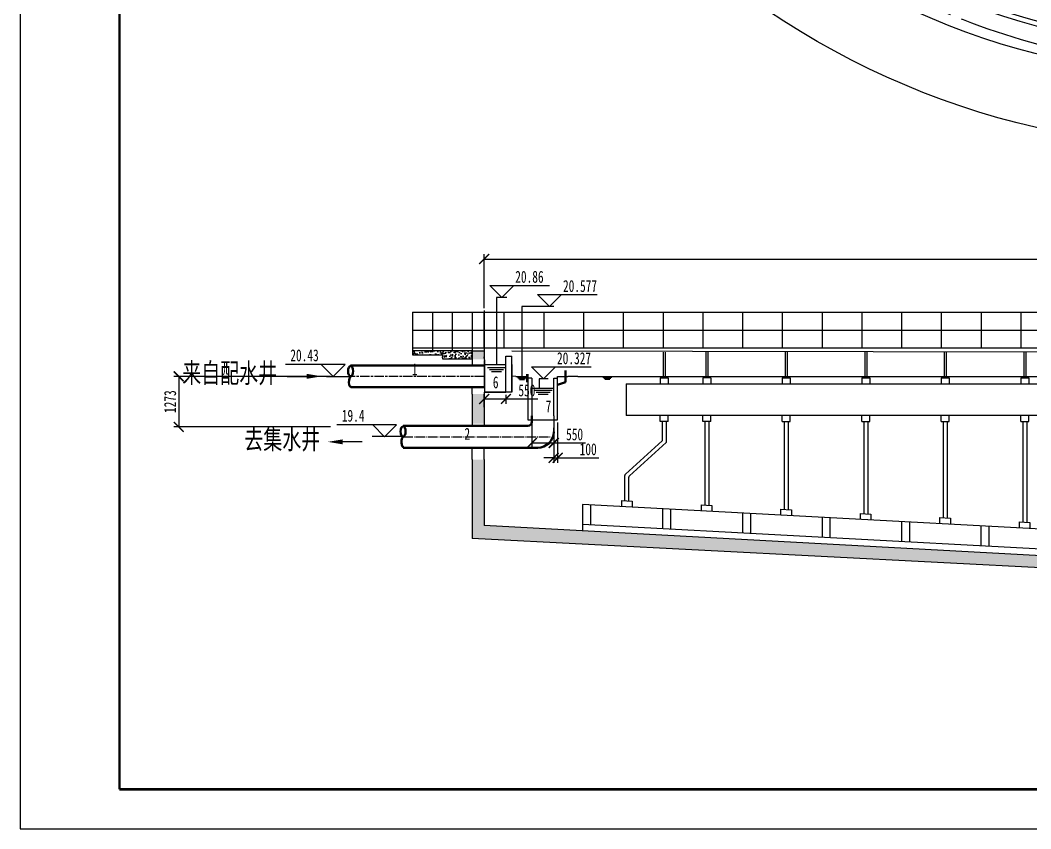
# Model space of a CAD drawing. Header units: millimetres. Extents: x -1157 to 5248, y -43968 to 1732.
# Drawn here: x 4407.3 to 4661.5, y 1030.1 to 1233.5 of the extents above; entities that cross this region are included whole.
import ezdxf

# ---------------------------------------------------------------- set-up
doc = ezdxf.new("R2010")
doc.units = ezdxf.units.MM
for name, pattern in [('ACAD_ISO02W100', [15, 12, -3]), ('ACAD_ISO04W100', [30, 24, -3, 0, -3]), ('ACAD_ISO08W100', [36, 24, -3, 6, -3])]:
    doc.linetypes.add(name, pattern=pattern)
for name, color, linetype in [('33333', 7, 'Continuous'), ('guani', 7, 'Continuous'), ('ZI', 7, 'Continuous'), ('中心线', 7, 'ACAD_ISO08W100'), ('字', 7, 'Continuous'), ('标注', 230, 'Continuous')]:
    doc.layers.add(name, color=color, linetype=linetype)
for name, color, linetype, lineweight in [('guan', 7, 'Continuous', 53), ('图层1', 7, 'Continuous', 53), ('污泥管线', 4, 'ACAD_ISO08W100', 30), ('浮渣挡板', 200, 'Continuous', 50), ('管道', 2, 'Continuous', 50), ('设备', 7, 'Continuous', 25)]:
    doc.layers.add(name, color=color, linetype=linetype, lineweight=lineweight)
doc.styles.add('3', font='simfang.ttf', dxfattribs={"width": 0.7, "height": 3})
doc.styles.add('4', font='simfang.ttf', dxfattribs={"width": 0.7, "height": 4})
doc.dimstyles.new('nn ISO-25', dxfattribs={"dimtxt": 3, "dimasz": 2.5, "dimexe": 1.25, "dimexo": 0.625, "dimtad": 1, "dimdec": 0, "dimlfac": 100, "dimtxsty": '3', "dimblk": 'ARCHTICK', "dimcen": 2.5, "dimadec": 0, "dimazin": 0, "dimtfac": 1, "dimtdec": 0, "dimtmove": 0, "dimatfit": 3, "dimfxl": 1, "dimarcsym": 0})
pattern_1 = [(50, (4419.571, 1038.6524), (1.821847, -0.159391), [0.1905, -2.0955]), (355, (4419.571, 1038.6524), (-0.352428, 1.910566), [0.1524, -1.6764]), (100.451, (4419.7229, 1038.6392), (1.469425, 1.751167), [0.1619, -1.7809]), (46.1842, (4419.571, 1039.1604), (2.71079, -0.420423), [0.28575, -3.14325]), (96.6356, (4419.797, 1039.1254), (2.374042, 2.474256), [0.24285, -2.67135]), (351.184, (4419.571, 1039.1604), (2.374046, 2.47425), [0.2286, -2.5146]), (21, (4419.825, 1039.0334), (1.516149, -1.022655), [0.1905, -2.0955]), (326, (4419.825, 1039.0334), (0.61802, 1.84188), [0.1524, -1.6764]), (71.4514, (4419.9514, 1038.9482), (2.134165, 0.819229), [0.1619, -1.7809]), (37.5, (4419.57105, 1038.65245), (0.030886, 0.8455504), [0, -1.65608, 0, -1.7018, 0, -1.68275]), (7.5, (4419.57105, 1038.65245), (0.6681966, 1.0018057), [0, -0.97028, 0, -1.61798, 0, -0.64135]), (327.5, (4419.0046, 1038.65245), (1.355906, -0.0572874), [0, -0.635, 0, -1.9812, 0, -2.6289]), (317.5, (4418.7506, 1038.6524), (1.481292, 0.254265), [0, -0.8255, 0, -1.31572, 0, -1.8669])]

# ---------------------------------------------------------------- blocks, each defined once
blk = doc.blocks.new('11')
for p, q in [((45917, 38225), (47417, 38225)), ((46217, 37925), (45917, 38225)), ((46217, 37925), (46517, 38225))]:
    blk.add_line(p, q)
blk = doc.blocks.new('_ArchTick')
at = {"color": 0, "linetype": 'ByBlock', "const_width": 0.15}
blk.add_lwpolyline([(-0.5, -0.5), (0.5, 0.5)], dxfattribs=at)
blk = doc.blocks.new('*D41')
at = {"layer": 'Defpoints', "color": 0, "ltscale": 0.1, "transparency": 16777216}
for p in [(4893.98, 1173.45), (4523.98, 1160.47), (4893.98, 1150.28)]:
    blk.add_point(p, dxfattribs=at)
at = {"layer": '标注', "color": 0, "lineweight": -2, "ltscale": 0.1, "transparency": 16777216}
for p, q in [((4523.98, 1161.1), (4523.98, 1174.7)), ((4893.98, 1150.91), (4893.98, 1174.7)), ((4523.98, 1173.45), (4893.98, 1173.45))]:
    blk.add_line(p, q, dxfattribs=at)
at = {"layer": '标注', "color": 0, "lineweight": -2, "ltscale": 0.1, "transparency": 16777216, "xscale": 2.5, "yscale": 2.5, "zscale": 2.5, "rotation": 180}
blk.add_blockref('_ArchTick', (4523.98, 1173.45), dxfattribs=at)
at = {"layer": '标注', "color": 0, "lineweight": -2, "ltscale": 0.1, "transparency": 16777216, "xscale": 2.5, "yscale": 2.5, "zscale": 2.5}
blk.add_blockref('_ArchTick', (4893.98, 1173.45), dxfattribs=at)
at = {"layer": '标注', "color": 0, "lineweight": -3, "ltscale": 0.1, "transparency": 16777216, "insert": (4708.98, 1175.59), "char_height": 3, "attachment_point": 5, "style": '3'}
blk.add_mtext('37000', dxfattribs=at)
blk = doc.blocks.new('*D40')
at = {"color": 0, "lineweight": -2, "ltscale": 0.1, "transparency": 16777216}
for p, q in [((4485.38, 1143.94), (4445.91, 1143.94)), ((4447.16, 1143.94), (4447.16, 1131.21)), ((4485.38, 1131.21), (4445.91, 1131.21))]:
    blk.add_line(p, q, dxfattribs=at)
at = {"layer": 'Defpoints', "color": 0, "ltscale": 0.1, "transparency": 16777216}
for p in [(4486.01, 1143.94), (4447.16, 1131.21), (4486.01, 1131.21)]:
    blk.add_point(p, dxfattribs=at)
at = {"color": 0, "lineweight": -2, "ltscale": 0.1, "transparency": 16777216, "xscale": 2.5, "yscale": 2.5, "zscale": 2.5}
for p, rotation in [((4447.16, 1143.94), 90), ((4447.16, 1131.21), 270)]:
    blk.add_blockref('_ArchTick', p, dxfattribs=dict(at, rotation=rotation))
at = {"color": 0, "ltscale": 0.1, "transparency": 16777216, "insert": (4445.02, 1137.57), "char_height": 3, "attachment_point": 5, "rotation": 90, "style": '3'}
blk.add_mtext('1273', dxfattribs=at)
blk = doc.blocks.new('*D49')
at = {"color": 0, "lineweight": -2, "ltscale": 0.1, "transparency": 16777216}
for p, q in [((4535.98, 1132.37), (4535.98, 1125.94)), ((4541.48, 1132.37), (4541.48, 1125.94)), ((4535.98, 1127.19), (4541.48, 1127.19)), ((4541.48, 1127.19), (4549.5, 1127.19))]:
    blk.add_line(p, q, dxfattribs=at)
at = {"layer": 'Defpoints', "color": 0, "ltscale": 0.1, "transparency": 16777216}
for p in [(4535.98, 1132.99), (4541.48, 1132.99), (4541.48, 1127.19)]:
    blk.add_point(p, dxfattribs=at)
at = {"color": 0, "lineweight": -2, "ltscale": 0.1, "transparency": 16777216, "xscale": 2.5, "yscale": 2.5, "zscale": 2.5, "rotation": 180}
blk.add_blockref('_ArchTick', (4535.98, 1127.19), dxfattribs=at)
at = {"color": 0, "lineweight": -2, "ltscale": 0.1, "transparency": 16777216, "xscale": 2.5, "yscale": 2.5, "zscale": 2.5}
blk.add_blockref('_ArchTick', (4541.48, 1127.19), dxfattribs=at)
at = {"color": 0, "ltscale": 0.1, "transparency": 16777216, "insert": (4546.74, 1129.33), "char_height": 3, "attachment_point": 5, "style": '3'}
blk.add_mtext('550', dxfattribs=at)
blk = doc.blocks.new('*D50')
at = {"color": 0, "lineweight": -2, "ltscale": 0.1, "transparency": 16777216}
for p, q in [((4541.48, 1132.37), (4541.48, 1122.2)), ((4542.48, 1132.37), (4542.48, 1122.2)), ((4541.48, 1123.45), (4538.98, 1123.45)), ((4541.48, 1123.45), (4542.48, 1123.45)), ((4542.48, 1123.45), (4552.83, 1123.45))]:
    blk.add_line(p, q, dxfattribs=at)
at = {"layer": 'Defpoints', "color": 0, "ltscale": 0.1, "transparency": 16777216}
for p in [(4541.48, 1132.99), (4542.48, 1132.99), (4542.48, 1123.45)]:
    blk.add_point(p, dxfattribs=at)
at = {"color": 0, "lineweight": -2, "ltscale": 0.1, "transparency": 16777216, "xscale": 2.5, "yscale": 2.5, "zscale": 2.5}
blk.add_blockref('_ArchTick', (4541.48, 1123.45), dxfattribs=at)
at = {"color": 0, "lineweight": -2, "ltscale": 0.1, "transparency": 16777216, "xscale": 2.5, "yscale": 2.5, "zscale": 2.5, "rotation": 180}
blk.add_blockref('_ArchTick', (4542.48, 1123.45), dxfattribs=at)
at = {"color": 0, "ltscale": 0.1, "transparency": 16777216, "insert": (4550.16, 1125.59), "char_height": 3, "attachment_point": 5, "style": '3'}
blk.add_mtext('100', dxfattribs=at)
blk = doc.blocks.new('*D51')
at = {"color": 0, "lineweight": -2, "ltscale": 0.1, "transparency": 16777216}
for p, q in [((4523.98, 1139.32), (4523.98, 1137)), ((4529.48, 1139.32), (4529.48, 1137)), ((4523.98, 1138.25), (4529.48, 1138.25)), ((4529.48, 1138.25), (4537.5, 1138.25))]:
    blk.add_line(p, q, dxfattribs=at)
at = {"layer": 'Defpoints', "color": 0, "ltscale": 0.1, "transparency": 16777216}
for p in [(4523.98, 1139.94), (4529.48, 1139.94), (4529.48, 1138.25)]:
    blk.add_point(p, dxfattribs=at)
at = {"color": 0, "lineweight": -2, "ltscale": 0.1, "transparency": 16777216, "xscale": 2.5, "yscale": 2.5, "zscale": 2.5, "rotation": 180}
blk.add_blockref('_ArchTick', (4523.98, 1138.25), dxfattribs=at)
at = {"color": 0, "lineweight": -2, "ltscale": 0.1, "transparency": 16777216, "xscale": 2.5, "yscale": 2.5, "zscale": 2.5}
blk.add_blockref('_ArchTick', (4529.48, 1138.25), dxfattribs=at)
at = {"color": 0, "ltscale": 0.1, "transparency": 16777216, "insert": (4534.74, 1140.39), "char_height": 3, "attachment_point": 5, "style": '3'}
blk.add_mtext('550', dxfattribs=at)

msp = doc.modelspace()

# ---------------------------------------------------------------- hatches: boundary and pattern name
at = {"lineweight": -3, "ltscale": 0.1}
h = msp.add_hatch(dxfattribs=at)
h.set_pattern_fill('AR-CONC', color=256, scale=0.01, style=0)
h.set_pattern_definition(pattern_1)
h.paths.add_polyline_path([(4520.97843, 1148.37104), (4520.97843, 1150.37104), (4505.97843, 1150.37104), (4505.97843, 1149.37104), (4513.47843, 1149.37104), (4513.47843, 1148.37104)])
at = {"ltscale": 0.1}
h = msp.add_hatch(dxfattribs=at)
h.set_pattern_fill('AR-CONC', color=256, scale=0.01, style=0)
h.set_pattern_definition(pattern_1)
h.paths.add_polyline_path([(4523.97843, 1150.37104), (4520.97843, 1150.37104), (4520.97843, 1148.17845), (4523.97843, 1148.17845)])
h.paths.add_polyline_path([(4523.97843, 1136.16148), (4523.97843, 1139.45862), (4520.97843, 1139.45862), (4520.97843, 1132.06667), (4523.97843, 1132.06667)])
h.paths.add_polyline_path([(4523.97843, 1123.00928), (4520.97843, 1123.00928), (4520.97843, 1103.1796), (4695.07449, 1094.16593), (4698.0161, 1088.4895), (4701.47843, 1088.4895), (4700.97843, 1089.55708), (4700.97843, 1121.35148), (4700.97843, 1128.33675), (4697.97843, 1128.33675), (4697.97843, 1095.96256), (4697.47843, 1097.03014), (4523.98363, 1106.38974)])

# ---------------------------------------------------------------- linework, layer by layer
at = {"lineweight": -3}
msp.add_line((4407.29514, 1634.14257), (4407.29514, 1030.14257), dxfattribs=at)
at = {"lineweight": 50}
msp.add_line((4432.29514, 1040.14257), (4432.29514, 1624.14257), dxfattribs=at)
for p, q in [((4505.97843, 1160.0747), (4708.97843, 1160.0747)), ((4523.97843, 1151.0747), (4523.97843, 1160.0747)), ((4528.97843, 1160.0747), (4528.97843, 1151.0747)), ((4538.97843, 1160.0747), (4538.97843, 1151.0747)), ((4548.97843, 1160.0747), (4548.97843, 1151.0747)), ((4558.97843, 1160.0747), (4558.97843, 1151.0747)), ((4568.97843, 1160.0747), (4568.97843, 1151.0747)), ((4578.97843, 1160.0747), (4578.97843, 1151.0747)), ((4588.97843, 1160.0747), (4588.97843, 1151.0747)), ((4598.97843, 1160.0747), (4598.97843, 1151.0747)), ((4608.97843, 1160.0747), (4608.97843, 1151.0747)), ((4618.97843, 1160.0747), (4618.97843, 1151.0747)), ((4628.97843, 1160.0747), (4628.97843, 1151.0747)), ((4638.97843, 1160.0747), (4638.97843, 1151.0747)), ((4648.97843, 1160.0747), (4648.97843, 1151.0747)), ((4658.97843, 1160.0747), (4658.97843, 1151.0747)), ((4505.97843, 1155.57041), (4698.97843, 1155.57041)), ((4530.97843, 1150.37104), (4697.47843, 1150.08148)), ((4569.04111, 1150.06148), (4569.04111, 1143.56148)), ((4569.54111, 1150.06148), (4569.54111, 1143.56148)), ((4579.72843, 1150.06148), (4579.72843, 1143.56148)), ((4580.22843, 1150.06148), (4580.22843, 1143.56148)), ((4599.72843, 1150.06148), (4599.72843, 1143.56148)), ((4600.22843, 1150.06148), (4600.22843, 1143.56148)), ((4619.72843, 1150.06148), (4619.72843, 1143.56148)), ((4620.22843, 1150.06148), (4620.22843, 1143.56148)), ((4639.72843, 1150.06148), (4639.72843, 1143.56148)), ((4640.22843, 1150.06148), (4640.22843, 1143.56148)), ((4659.72843, 1150.06148), (4659.72843, 1143.56148)), ((4660.22843, 1150.06148), (4660.22843, 1143.56148)), ((4523.97843, 1148.51601), (4523.97843, 1148.85148)), ((4559.70825, 1142.06148), (4697.47843, 1142.06148)), ((4559.70825, 1142.06148), (4559.70825, 1134.06148)), ((4568.29111, 1143.56148), (4570.29111, 1143.56148)), ((4568.29111, 1143.56148), (4568.29111, 1142.06148)), ((4570.29111, 1143.56148), (4570.29111, 1142.06148)), ((4580.97843, 1143.56148), (4578.97843, 1143.56148)), ((4578.97843, 1143.56148), (4578.97843, 1142.06148)), ((4580.97843, 1143.56148), (4580.97843, 1142.06148)), ((4598.97843, 1143.56148), (4600.97843, 1143.56148)), ((4598.97843, 1143.56148), (4598.97843, 1142.06148)), ((4600.97843, 1143.56148), (4600.97843, 1142.06148)), ((4618.97843, 1143.56148), (4620.97843, 1143.56148)), ((4618.97843, 1143.56148), (4618.97843, 1142.06148)), ((4620.97843, 1143.56148), (4620.97843, 1142.06148)), ((4638.97843, 1143.56148), (4640.97843, 1143.56148)), ((4638.97843, 1143.56148), (4638.97843, 1142.06148)), ((4640.97843, 1143.56148), (4640.97843, 1142.06148)), ((4658.97843, 1143.56148), (4658.97843, 1142.06148)), ((4658.97843, 1143.56148), (4660.97843, 1143.56148)), ((4660.97843, 1143.56148), (4660.97843, 1142.06148)), ((4523.97843, 1136.16148), (4523.97843, 1139.45862)), ((4523.97843, 1135.85148), (4523.97843, 1132.85148)), ((4697.47843, 1134.06148), (4559.70825, 1134.06148)), ((4568.29111, 1132.56148), (4568.29111, 1134.06148)), ((4570.29111, 1132.56148), (4570.29111, 1134.06148)), ((4578.97843, 1132.56148), (4578.97843, 1134.06148)), ((4580.97843, 1132.56148), (4580.97843, 1134.06148)), ((4598.97843, 1132.56148), (4598.97843, 1134.06148)), ((4600.97843, 1132.56148), (4600.97843, 1134.06148)), ((4618.97843, 1132.56148), (4618.97843, 1134.06148)), ((4620.97843, 1132.56148), (4620.97843, 1134.06148)), ((4638.97843, 1132.56148), (4638.97843, 1134.06148)), ((4640.97843, 1132.56148), (4640.97843, 1134.06148)), ((4658.97843, 1132.56148), (4658.97843, 1134.06148)), ((4660.97843, 1132.56148), (4660.97843, 1134.06148)), ((4570.29111, 1132.56148), (4568.29111, 1132.56148)), ((4568.79111, 1132.56148), (4568.79111, 1127.71998)), ((4569.79111, 1132.56148), (4569.79111, 1127.2751)), ((4580.97843, 1132.56148), (4578.97843, 1132.56148)), ((4579.47843, 1132.56148), (4579.47843, 1111.55184)), ((4580.47843, 1132.56148), (4580.47843, 1111.49049)), ((4598.97843, 1132.56148), (4600.97843, 1132.56148)), ((4599.47843, 1132.56148), (4599.47843, 1110.48824)), ((4600.47843, 1132.56148), (4600.47843, 1110.42689)), ((4618.97843, 1132.56148), (4620.97843, 1132.56148)), ((4619.47843, 1132.56148), (4619.47843, 1109.42465)), ((4620.47843, 1132.56148), (4620.47843, 1109.36329)), ((4638.97843, 1132.56148), (4640.97843, 1132.56148)), ((4639.47843, 1132.56148), (4639.47843, 1108.37105)), ((4640.47843, 1132.56148), (4640.47843, 1108.3097)), ((4658.97843, 1132.56148), (4660.97843, 1132.56148)), ((4659.47843, 1132.56148), (4659.47843, 1107.29745)), ((4660.47843, 1132.56148), (4660.47843, 1107.2361)), ((4568.79111, 1127.71998), (4559.53034, 1119.37169)), ((4569.79111, 1127.2751), (4560.53034, 1118.92682)), ((4559.36512, 1112.62197), (4559.36512, 1119.00013)), ((4559.53034, 1119.37169), (4559.52177, 1119.3636)), ((4560.36512, 1112.56062), (4560.36512, 1118.55544)), ((4548.73086, 1111.68965), (4548.73086, 1106.68358)), ((4558.51098, 1112.67437), (4558.51098, 1111.16466)), ((4561.21927, 1112.50686), (4561.21927, 1110.99714)), ((4578.5624, 1111.60804), (4578.5624, 1110.08829)), ((4581.27068, 1111.44188), (4581.27068, 1109.95476)), ((4568.85465, 1110.60941), (4568.85465, 1105.60333)), ((4588.97843, 1109.52916), (4588.97843, 1104.52309)), ((4598.5624, 1110.54444), (4598.5624, 1109.01469)), ((4601.27068, 1110.37828), (4601.27068, 1108.88116)), ((4608.97843, 1108.45556), (4608.97843, 1103.44949)), ((4618.5624, 1109.48085), (4618.5624, 1107.94109)), ((4621.27068, 1109.31469), (4621.27068, 1107.80756)), ((4638.5624, 1108.42725), (4638.5624, 1106.86749)), ((4628.97843, 1107.38196), (4628.97843, 1102.37589)), ((4641.27068, 1108.26109), (4641.27068, 1106.74396)), ((4648.95866, 1106.30942), (4648.95866, 1101.30335)), ((4658.5624, 1107.35365), (4658.5624, 1105.79389)), ((4661.27068, 1107.18749), (4661.27068, 1105.66036)), ((4407.29514, 1030.14257), (5248.29514, 1030.14257))]:
    msp.add_line(p, q)
at = {"lineweight": -3, "ltscale": 0.1}
for p, q in [((4505.97843, 1151.0747), (4698.97843, 1151.0747)), ((4530.97843, 1139.94146), (4530.97843, 1149.02069)), ((4523.97843, 1146.94146), (4529.47843, 1146.94146)), ((4530.97843, 1146.94146), (4530.97843, 1143.95117)), ((4530.97843, 1146.94146), (4530.97843, 1143.94146)), ((4530.97843, 1146.94146), (4530.97843, 1139.94146)), ((4524.87073, 1146.16282), (4529.36016, 1146.16282)), ((4524.87073, 1146.16282), (4529.36016, 1146.16282)), ((4524.87073, 1146.16282), (4529.36016, 1146.16282)), ((4525.37073, 1145.66282), (4528.86016, 1145.66282)), ((4525.87073, 1145.16282), (4528.36016, 1145.16282)), ((4531.97843, 1143.94146), (4534.87843, 1143.94146)), ((4532.37127, 1143.67547), (4534.61598, 1143.67547)), ((4532.37127, 1143.67547), (4534.61598, 1143.67547)), ((4532.37127, 1143.67547), (4534.61598, 1143.67547)), ((4532.62127, 1143.42547), (4534.36598, 1143.42547)), ((4532.87127, 1143.17547), (4534.11598, 1143.17547)), ((4534.97843, 1143.45117), (4534.97843, 1132.99212)), ((4535.97843, 1143.45117), (4534.97843, 1143.45117)), ((4535.97843, 1143.45117), (4535.97843, 1133.99212)), ((4556.11628, 1143.67547), (4553.87157, 1143.67547)), ((4556.11628, 1143.67547), (4553.87157, 1143.67547)), ((4556.11628, 1143.67547), (4553.87157, 1143.67547)), ((4556.11628, 1143.67547), (4553.87157, 1143.67547)), ((4556.11628, 1143.67547), (4553.87157, 1143.67547)), ((4556.11628, 1143.67547), (4553.87157, 1143.67547)), ((4555.86628, 1143.42547), (4554.12157, 1143.42547)), ((4555.86628, 1143.42547), (4554.12157, 1143.42547)), ((4555.61628, 1143.17547), (4554.37157, 1143.17547)), ((4555.61628, 1143.17547), (4554.37157, 1143.17547)), ((4530.97843, 1139.94146), (4523.97843, 1139.94146)), ((4535.97843, 1140.99212), (4541.47843, 1140.99212)), ((4536.58516, 1140.49212), (4541.07458, 1140.49212)), ((4536.58516, 1140.49212), (4541.07458, 1140.49212)), ((4536.58516, 1140.49212), (4541.07458, 1140.49212)), ((4537.08516, 1139.99212), (4540.57458, 1139.99212)), ((4537.58516, 1139.49212), (4540.07458, 1139.49212)), ((4534.97843, 1132.99212), (4542.47843, 1132.99212)), ((4520.97843, 1123.00928), (4520.97843, 1103.1796)), ((4523.97843, 1123.00928), (4523.98363, 1106.38974))]:
    msp.add_line(p, q, dxfattribs=at)
at = {"ltscale": 0.1}
for p, q in [((4529.47843, 1146.94146), (4529.47843, 1149.02069)), ((4529.47843, 1149.02069), (4530.97843, 1149.02069)), ((4520.97843, 1148.17845), (4520.97843, 1146.695)), ((4523.97843, 1147.94146), (4523.97843, 1146.94146)), ((4524.05225, 1143.945), (4524.05225, 1146.695)), ((4529.47843, 1139.94146), (4529.47843, 1146.94146)), ((4523.97843, 1143.94146), (4523.97843, 1141.19146)), ((4531.97843, 1143.94146), (4530.97843, 1143.95117)), ((4542.47843, 1143.45117), (4542.47843, 1143.94146)), ((4542.47843, 1143.94146), (4545.06811, 1143.94146)), ((4547.56811, 1143.94146), (4545.06811, 1143.94146)), ((4547.56811, 1143.94146), (4875.38875, 1143.94146)), ((4541.47843, 1140.99212), (4541.47843, 1143.45117)), ((4541.47843, 1143.45117), (4542.47843, 1143.45117)), ((4542.47843, 1132.99212), (4542.47843, 1143.45117)), ((4520.97843, 1139.45862), (4520.97843, 1141.19146)), ((4523.97843, 1139.94146), (4523.97843, 1139.45862)), ((4523.97843, 1139.94146), (4529.47843, 1139.94146)), ((4541.47843, 1133.99212), (4541.47843, 1140.99212)), ((4541.47843, 1133.99212), (4541.47843, 1132.49212)), ((4520.97843, 1132.06667), (4520.97843, 1131.44726)), ((4523.97843, 1132.06667), (4523.97843, 1131.59045)), ((4541.47843, 1132.99212), (4542.47843, 1132.99212)), ((4541.47843, 1132.49212), (4541.47843, 1130.99212)), ((4503.605, 1128.78727), (4495.79358, 1128.78727)), ((4541.47843, 1129.99212), (4541.47843, 1130.99212)), ((4520.97843, 1123.00928), (4520.97843, 1125.95818)), ((4523.97843, 1123.00928), (4523.97843, 1125.95818))]:
    msp.add_line(p, q, dxfattribs=at)
at = {"color": 2, "lineweight": 50, "ltscale": 0.1}
for p, q in [((4494.21844, 1146.695), (4490.36283, 1146.695)), ((4524.05225, 1146.695), (4494.21844, 1146.695)), ((4523.97843, 1141.19146), (4490.4166, 1141.19146)), ((4503.65841, 1125.99212), (4537.47843, 1125.99212))]:
    msp.add_line(p, q, dxfattribs=at)
at = {"lineweight": 25, "ltscale": 100}
for p, q in [((4474.47355, 1143.94146), (4479.37355, 1143.94146)), ((4493.33579, 1127.46593), (4488.43579, 1127.46593))]:
    msp.add_line(p, q, dxfattribs=at)
at = {"linetype": 'ACAD_ISO04W100', "ltscale": 0.1}
msp.add_line((4503.65841, 1128.74212), (4540.63879, 1128.74212), dxfattribs=at)
at = {"linetype": 'ACAD_ISO02W100', "ltscale": 10}
for p, q in [((4550.73086, 1111.59608), (4550.73086, 1106.58497)), ((4570.85465, 1110.5108), (4570.85465, 1105.49968)), ((4590.97843, 1109.43559), (4590.97843, 1104.42448)), ((4610.97843, 1108.35695), (4610.97843, 1103.35088)), ((4630.97843, 1107.28335), (4630.97843, 1102.27727)), ((4650.95381, 1106.21378), (4650.95381, 1101.20497))]:
    msp.add_line(p, q, dxfattribs=at)
at = {"lineweight": -3}
for radius in [203, 185, 177, 177]:
    msp.add_circle((4708.78891, 1404.28941), radius, dxfattribs=at)
at = {"ltscale": 0.1}
msp.add_circle((4708.74402, 1404.28941), 173.97557, dxfattribs=at)
at = {"lineweight": -3, "ltscale": 0.1}
msp.add_circle((4708.74402, 1404.28941), 172.97556, dxfattribs=at)
at = {"linetype": 'ByBlock', "lineweight": -3}
msp.add_arc((4709.11029, 1403.98534), 177.99815, 226.7535979, 223.2108733, dxfattribs=at)
at = {"lineweight": -3}
for radius, start, end in [(174, 242.9520649, 237.022269), (173, 242.9691458, 237.0050428)]:
    msp.add_arc((4708.78891, 1404.28941), radius, start, end, dxfattribs=at)
at = {"color": 2, "lineweight": 50, "ltscale": 0.1}
msp.add_arc((4537.47843, 1129.99212), 4, 270, 0, dxfattribs=at)
for centre, start in [((4559.86512, 1119.00013), 133.370292), ((4560.86512, 1118.55544), 132.0336504)]:
    msp.add_arc(centre, 0.5, start, 180)
at = {"layer": '33333', "lineweight": 25, "ltscale": 100}
for points in [[(4479.37355, 1143.94146, 1.25, 0, 0), (4483.12355, 1143.94146, 0, 0, 0)], [(4488.43579, 1127.46593, 1.25, 0, 0), (4484.68579, 1127.46593, 0, 0, 0)]]:
    msp.add_lwpolyline(points, format="xyseb", dxfattribs=at)
at = {"layer": 'guan', "ltscale": 0.1}
msp.add_line((4534.87843, 1142.45117), (4534.87843, 1144.45117), dxfattribs=at)
at = {"layer": 'guan', "lineweight": -3, "ltscale": 0.1}
msp.add_line((4534.87843, 1143.45117), (4534.87843, 1142.45117), dxfattribs=at)
at = {"layer": 'guani', "linetype": 'ACAD_ISO02W100'}
for p, q in [((4510.97843, 1160.0747), (4510.97843, 1150.37104)), ((4515.97843, 1160.0747), (4515.97843, 1150.37104)), ((4520.97843, 1160.0747), (4520.97843, 1150.37104))]:
    msp.add_line(p, q, dxfattribs=at)
at = {"layer": 'guani'}
for p, q in [((4523.97843, 1160.47238), (4523.97843, 1148.17845)), ((4520.97843, 1158.47238), (4520.97843, 1148.17845)), ((4520.97843, 1150.37104), (4505.97843, 1150.37104)), ((4505.97843, 1150.37104), (4505.97843, 1149.37104)), ((4505.97843, 1149.37104), (4513.47843, 1149.37104)), ((4513.47843, 1149.37104), (4513.47843, 1148.37104)), ((4520.97843, 1148.51601), (4520.97843, 1150.37104)), ((4520.97843, 1150.37104), (4523.97843, 1150.37104)), ((4513.47843, 1148.37104), (4520.97843, 1148.37104)), ((4520.97843, 1139.45862), (4520.97843, 1132.06667)), ((4523.97843, 1139.45862), (4523.97843, 1136.16148)), ((4523.97843, 1136.16148), (4523.97843, 1132.06667)), ((4523.97843, 1135.85148), (4523.97843, 1132.85148)), ((4520.97843, 1123.00928), (4520.97843, 1109.26776)), ((4523.97843, 1123.00928), (4523.97843, 1109.61675))]:
    msp.add_line(p, q, dxfattribs=at)
at = {"layer": 'ZI'}
for p, q in [((4505.97843, 1160.0747), (4505.97843, 1150.37104)), ((4692.97843, 1103.94644), (4548.73086, 1111.68965)), ((4558.51098, 1112.67437), (4561.21927, 1112.50821)), ((4578.5624, 1111.60804), (4581.27068, 1111.44188)), ((4598.5624, 1110.54444), (4601.27068, 1110.37828)), ((4618.5624, 1109.48085), (4621.27068, 1109.31469)), ((4638.5624, 1108.42725), (4641.27068, 1108.26109)), ((4697.47843, 1097.03014), (4523.98363, 1106.38974)), ((4692.97843, 1098.94036), (4548.73086, 1106.68358)), ((4548.73086, 1106.68358), (4548.73086, 1105.05469)), ((4658.5624, 1107.35365), (4661.27068, 1107.18749)), ((4695.07449, 1094.16593), (4520.97843, 1103.1796))]:
    msp.add_line(p, q, dxfattribs=at)
at = {"layer": '中心线', "lineweight": -3, "ltscale": 0.1}
msp.add_line((4523.97843, 1143.94146), (4490.48941, 1143.94146), dxfattribs=at)
at = {"layer": '中心线', "lineweight": -3}
msp.add_arc((4710.28916, 1402.86315), 181.50919, 225.867102, 225.5566408, dxfattribs=at)
at = {"layer": '图层1'}
msp.add_line((4432.29514, 1040.14257), (5238.29514, 1040.14257), dxfattribs=at)
at = {"layer": '标注', "lineweight": -3, "ltscale": 0.1}
for p, q in [((4529.73746, 1163.81064), (4527.0613, 1163.81064)), ((4527.0613, 1163.81064), (4527.0613, 1146.94146)), ((4539.6847, 1161.49046), (4533.47843, 1161.49046)), ((4533.47843, 1161.49046), (4533.47843, 1143.94146)), ((4541.55296, 1161.49046), (4539.6847, 1161.49046)), ((4484.36449, 1143.94146), (4490.48941, 1143.94146)), ((4540.13196, 1143.32799), (4537.84199, 1143.32799)), ((4537.84199, 1143.32799), (4537.84199, 1140.99212))]:
    msp.add_line(p, q, dxfattribs=at)
at = {"layer": '污泥管线'}
msp.add_line((4524.05225, 1148.10615), (4524.05225, 1140.13555), dxfattribs=at)
at = {"layer": '浮渣挡板', "ltscale": 0.1}
for p, q in [((4544.47843, 1142.44146), (4544.47843, 1145.44146)), ((4542.47843, 1141.82117), (4544.47843, 1142.44146))]:
    msp.add_line(p, q, dxfattribs=at)
at = {"layer": '管道', "ltscale": 0.1}
for p, q in [((4535.97843, 1133.99212), (4535.97843, 1132.49212)), ((4534.97843, 1131.49212), (4503.65841, 1131.49212))]:
    msp.add_line(p, q, dxfattribs=at)
msp.add_arc((4534.97843, 1132.49212), 1, 270, 0, dxfattribs=at)
at = {"layer": '管道', "ltscale": 0.1, "extrusion": (0, 0, -1)}
for centre in [(4490.39257, 1145.24211), (4503.60318, 1130.07804)]:
    msp.add_ellipse(centre, major_axis=(0, 1.29078), ratio=0.486801102, dxfattribs=at)
for centre in [(4490.46691, 1142.62388), (4503.67752, 1127.45981)]:
    msp.add_ellipse(centre, major_axis=(0.06378, 1.31582), ratio=0.359091557, start_param=2.967320824, end_param=6.108913477, dxfattribs=at)

# ---------------------------------------------------------------- block references
at = {"layer": '标注', "yscale": 0.00999999999476131, "zscale": 0.01}
for p, xscale in [((4066.25247, 784.55954), 0.00999999999476131), ((4078.26994, 782.23936), 0.00999999999476131), ((4948.18095, 764.69036), -0.00999999999476131), ((4076.7629, 764.07688), 0.00999999999476131), ((4961.13187, 749.50857), -0.00999999999476131)]:
    msp.add_blockref('11', p, dxfattribs=dict(at, xscale=xscale))

# ---------------------------------------------------------------- texts
at = {"layer": '字', "ltscale": 100, "char_height": 3, "width": 80.9030303, "attachment_point": 1, "style": '3'}
for s, insert in [('    1', (4500.10946, 1147.20976)), ('    6', (4520.46416, 1143.945)), ('    7', (4533.74414, 1137.89254)), ('    2', (4513.31332, 1130.9717))]:
    msp.add_mtext(s, dxfattribs=dict(at, insert=insert))
at = {"layer": '标注', "char_height": 3, "width": 85.5555556, "attachment_point": 1, "style": '3'}
for s, insert in [('20.86', (4531.80525, 1170.48281)), ('20.577', (4543.82272, 1168.16263)), ('20.43', (4475.23307, 1150.73386)), ('20.327', (4542.31568, 1150.00015)), ('19.4', (4488.18399, 1135.55207))]:
    msp.add_mtext(s, dxfattribs=dict(at, insert=insert))
at = {"layer": '设备', "linetype": 'ACAD_ISO04W100', "char_height": 5, "attachment_point": 1, "style": '4'}
for s, insert, width in [('{\\fFangSong_GB2312|b0|i0|c134|p49;来自配水井}', (4448.04586, 1147.29003), 25.506505), ('{\\fFangSong_GB2312|b0|i0|c134|p49;去集水井}', (4463.65529, 1130.62894), 36.2973144)]:
    msp.add_mtext(s, dxfattribs=dict(at, insert=insert, width=width))

# ---------------------------------------------------------------- dimensions: what is measured, and where the dimension line sits
at = {"ltscale": 0.1}
dim = msp.add_linear_dim(base=(4447.15965, 1131.2069), p1=(4486.00879, 1143.94146), p2=(4486.00879, 1131.2069), angle=90, dimstyle='nn ISO-25', dxfattribs=at)
dim.commit()
dim.dimension.update_dxf_attribs({"geometry": '*D40', "text_midpoint": (4445.01751, 1137.57418)})
for base, p1, p2, picture, middle in [((4529.47843, 1138.25196), (4523.97843, 1139.94146), (4529.47843, 1139.94146), '*D51', (4534.73943, 1140.3941)), ((4541.47843, 1127.18745), (4535.97843, 1132.99212), (4541.47843, 1132.99212), '*D49', (4546.73943, 1129.32959)), ((4542.47843, 1123.45065), (4541.47843, 1132.99212), (4542.47843, 1132.99212), '*D50', (4550.15543, 1125.5928))]:
    dim = msp.add_linear_dim(base=base, p1=p1, p2=p2, dimstyle='nn ISO-25', dxfattribs=at)
    dim.commit()
    dim.dimension.update_dxf_attribs({"geometry": picture, "text_midpoint": middle})
at = {"layer": '标注', "lineweight": -3, "ltscale": 0.1}
dim = msp.add_linear_dim(base=(4893.97843, 1173.44857), p1=(4523.97843, 1160.47238), p2=(4893.97843, 1150.2847), text='37000', dimstyle='nn ISO-25', dxfattribs=at)
dim.commit()
dim.dimension.update_dxf_attribs({"geometry": '*D41', "text_midpoint": (4708.97843, 1175.59071)})

doc.saveas('drawing.dxf')
